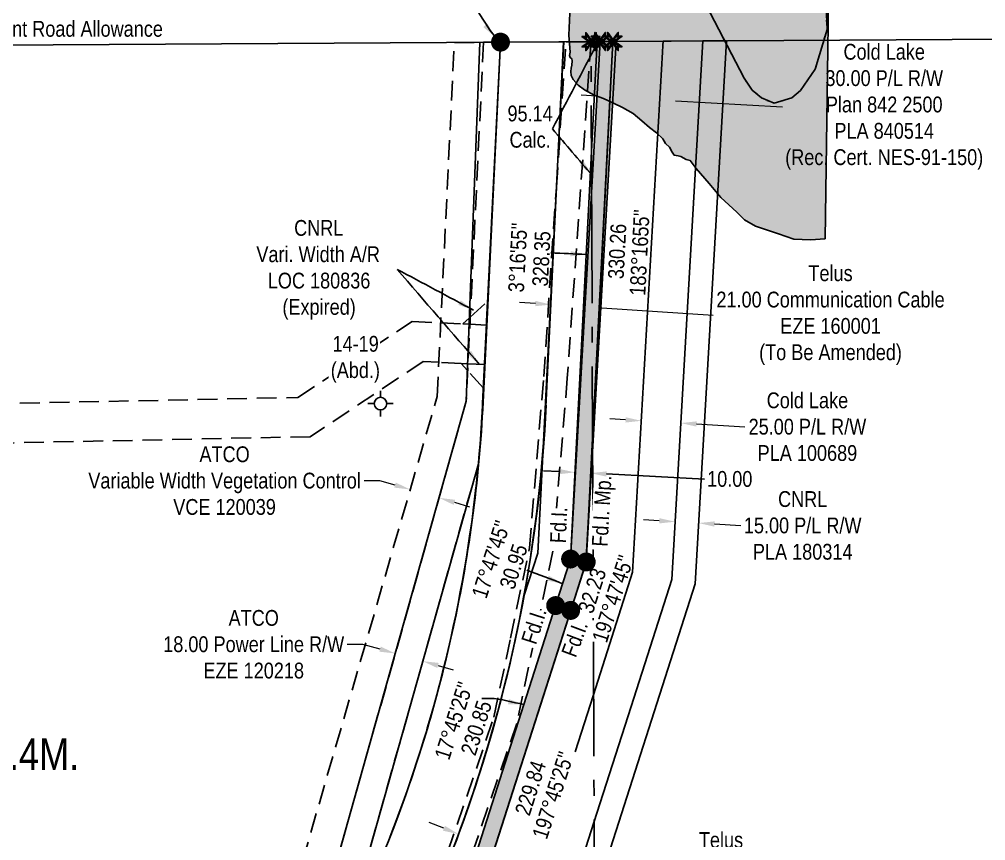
# Model space of a CAD drawing. Extents: x 506429 to 517084, y 6049655 to 6059669.
# Drawn here: x 515814 to 516425, y 6054923 to 6055443 of the extents above; entities that cross this region are included whole.
import ezdxf
from ezdxf.enums import TextEntityAlignment as Align

# ---------------------------------------------------------------- set-up
doc = ezdxf.new("R2010")
doc.units = 0
doc.header["$LTSCALE"] = 5
doc.header["$PDSIZE"] = 0.5
for name, pattern in [('foc-ACCESSROAD', [3.75, 2.5, -1.25]), ('foc-FLOWLINE', [3.75, 2.5, -1.25]), ('foc-QUARTERLINE', [33, 25, -3, 2, -3]), ('foc-WHEELTRACKS', [2, 0.4, -1.6])]:
    doc.linetypes.add(name, pattern=pattern)
doc.layers.get('Defpoints').update_dxf_attribs({"color": 9})
for name, color, linetype, lineweight in [('C-EZE-T', 13, 'Continuous', 9), ('F-AR-T', 190, 'Continuous', 9), ('F-EZE-T', 190, 'Continuous', 9), ('F-RW-T', 190, 'Continuous', 9), ('F-VCE-T', 190, 'Continuous', 9)]:
    doc.layers.add(name, color=color, linetype=linetype, lineweight=lineweight)
for name, color, linetype in [('C-RW', 13, 'Continuous'), ('C-SYMBOL', 7, 'Continuous'), ('EZE', 7, 'Continuous'), ('F-AR', 190, 'foc-ACCESSROAD'), ('F-EZE', 190, 'foc-FLOWLINE'), ('F-RW', 190, 'Continuous'), ('F-VCE', 190, 'foc-FLOWLINE'), ('F-WS-S', 190, 'Continuous'), ('L-BD', 7, 'Continuous'), ('L-BD1', 253, 'Continuous'), ('L-MON', 1, 'Continuous'), ('L-ROAD-T', 7, 'Continuous'), ('L-SEC', 7, 'Continuous'), ('L-SECQ', 8, 'foc-QUARTERLINE'), ('L-TITLEDB', 4, 'Continuous'), ('L-TITLEDB-T', 4, 'Continuous'), ('P-PROPOSED', 10, 'Continuous'), ('P-PROPOSED-H', 21, 'Continuous'), ('RRD', 7, 'Continuous'), ('T-WATER', 160, 'Continuous'), ('T-WATER-H', 133, 'Continuous'), ('T-WATER-P3', 160, 'foc-WHEELTRACKS')]:
    doc.layers.add(name, color=color, linetype=linetype)
doc.layers.add('Z-POINTNUMBER', color=215, linetype='Continuous', plot=False)
doc.styles.add('175L', font='ARIALN.TTF', dxfattribs={"height": 20})
doc.styles.add('80CG', font='ARIALN.TTF', dxfattribs={"height": 10})
doc.styles.add('80L', font='ARIALN.TTF', dxfattribs={"height": 10})
doc.styles.add('foc-LtypeFont', font='ARIALN.TTF', dxfattribs={"height": 7.35})
doc.linetypes.add('foc-TOPO-flowdirection-NOLINE', pattern='A,0,[">",foc-LtypeFont,S=0.3,R=0,X=0,Y=-0.945],-20,[">",foc-LtypeFont,S=0.3,R=0,X=0,Y=-0.945],0', length=20)
doc.dimstyles.new('Compass 5 000', dxfattribs={"dimscale": 5, "dimtxt": 9, "dimasz": 2, "dimexe": 0.2, "dimexo": 0.0625, "dimgap": 0.5, "dimtad": 0, "dimtih": 1, "dimtoh": 1, "dimzin": 0, "dimdsep": 46, "dimtxsty": '80CG', "dimcen": 0.1, "dimse1": 1, "dimse2": 1, "dimclrd": 256, "dimclrt": 256, "dimaunit": 1, "dimadec": 4, "dimazin": 0, "dimtfac": 0.06, "dimtofl": 0, "dimtmove": 0, "dimatfit": 1, "dimfxl": 0.2, "dimtolj": 1, "dimtzin": 0, "dimlwd": -1, "dimarcsym": 0})

# ---------------------------------------------------------------- blocks, each defined once
blk = doc.blocks.new('fdia')
at = {"color": 255, "const_width": 1}
blk.add_lwpolyline([(-0.5, 0, 1), (0.5, 0, 1)], format="xyb", close=True, dxfattribs=at)
blk = doc.blocks.new('Fdiaa')
blk.add_blockref('fdia', (0, 0))
blk = doc.blocks.new('fdib')
at = {"color": 1, "const_width": 1.6}
blk.add_lwpolyline([(-0.4, 0, 1), (0.4, 0, 1)], format="xyb", close=True, dxfattribs=at)
at = {"color": 1}
blk.add_circle((0, 0), 0.8, dxfattribs=at)
blk = doc.blocks.new('Fdibb')
blk.add_blockref('fdib', (0, 0))
blk = doc.blocks.new('fdicc')
for name in ['Fdibb', 'Fdiaa']:
    blk.add_blockref(name, (0, 0))
blk = doc.blocks.new('FDI')
blk.add_blockref('fdicc', (0, 0))
blk = doc.blocks.new('TEMP')
h = blk.add_hatch(color=255)
h.dxf.hatch_style = 1
h.paths.add_polyline_path([(0, 0.25), (-0.67, 1.15), (-0.67, 0.67), (-1.15, 0.67), (-0.25, 0), (-1.15, -0.67), (-0.67, -0.67), (-0.67, -1.15), (0, -0.25), (0.67, -1.15), (0.67, -0.67), (1.15, -0.67), (0.25, 0), (1.15, 0.67), (0.67, 0.67), (0.67, 1.15)])
h.paths.add_polyline_path([(0.57, 0.85), (0.57, 0.57), (0.85, 0.57), (0.08, 0), (0.85, -0.57), (0.57, -0.57), (0.57, -0.85), (0, -0.08), (-0.57, -0.85), (-0.57, -0.57), (-0.85, -0.57), (-0.08, 0), (-0.85, 0.57), (-0.57, 0.57), (-0.57, 0.85), (0, 0.08)], flags=16)
h = blk.add_hatch(color=1)
h.dxf.hatch_style = 1
h.paths.add_polyline_path([(0, 0.08), (-0.57, 0.85), (-0.57, 0.57), (-0.85, 0.57), (-0.08, 0), (-0.85, -0.57), (-0.57, -0.57), (-0.57, -0.85), (0, -0.08), (0.57, -0.85), (0.57, -0.57), (0.85, -0.57), (0.08, 0), (0.85, 0.57), (0.57, 0.57), (0.57, 0.85)])
at = {"color": 1}
for p, q in [((-0.08, 0), (0.08, 0)), ((0, 0.08), (0, -0.08))]:
    blk.add_line(p, q, dxfattribs=at)
at = {"color": 255, "flags": 128}
blk.add_lwpolyline([(-0.25, 0), (-1.15, 0.67), (-0.67, 0.67), (-0.67, 1.15), (0, 0.25), (0.67, 1.15), (0.67, 0.67), (1.15, 0.67), (0.25, 0), (1.15, -0.67), (0.67, -0.67), (0.67, -1.15), (0, -0.25), (-0.67, -1.15), (-0.67, -0.67), (-1.15, -0.67)], close=True, dxfattribs=at)
at = {"color": 1, "flags": 128}
blk.add_lwpolyline([(-0.08, 0), (-0.85, 0.57), (-0.57, 0.57), (-0.57, 0.85), (0, 0.08), (0.57, 0.85), (0.57, 0.57), (0.85, 0.57), (0.08, 0), (0.85, -0.57), (0.57, -0.57), (0.57, -0.85), (0, -0.08), (-0.57, -0.85), (-0.57, -0.57), (-0.85, -0.57)], close=True, dxfattribs=at)
blk = doc.blocks.new('*D779')
at = {"layer": 'C-EZE-T', "transparency": 16777216}
for p, q in [((516140.22, 6055262.77), (516130.24, 6055263.42)), ((516182.33, 6055260.03), (516252.75, 6055255.46))]:
    blk.add_line(p, q, dxfattribs=at)
for points in [[(516140.33, 6055264.43), (516140.11, 6055261.11), (516150.2, 6055262.12)], [(516182.44, 6055261.7), (516182.22, 6055258.37), (516172.35, 6055260.68)]]:
    blk.add_solid(points, dxfattribs=at)
at = {"layer": 'Defpoints', "color": 0, "transparency": 16777216}
for p in [(516172.35, 6055260.68), (516142.45, 6055142.74), (516164.6, 6055141.3)]:
    blk.add_point(p, dxfattribs=at)
at = {"layer": 'C-EZE-T', "transparency": 16777216, "insert": (516327.12, 6055255.46), "char_height": 10, "attachment_point": 5, "style": '80CG'}
blk.add_mtext('\\A1;Telus \\P21.00 Communication Cable\\PEZE 160001\\P(To Be Amended) ', dxfattribs=at)
blk = doc.blocks.new('*D780')
at = {"layer": 'Defpoints', "color": 0, "transparency": 16777216}
for p in [(516212.17, 6055271.84), (516237.1, 6055270.4), (516232.3, 6055187.13)]:
    blk.add_point(p, dxfattribs=at)
at = {"layer": 'F-RW-T', "transparency": 16777216}
for p, q in [((516197.38, 6055189.15), (516187.4, 6055189.72)), ((516242.28, 6055186.56), (516272.96, 6055184.79))]:
    blk.add_line(p, q, dxfattribs=at)
for points in [[(516197.48, 6055190.81), (516197.29, 6055187.48), (516207.37, 6055188.57)], [(516242.38, 6055188.22), (516242.19, 6055184.89), (516232.3, 6055187.13)]]:
    blk.add_solid(points, dxfattribs=at)
at = {"layer": 'F-RW-T', "transparency": 16777216, "insert": (516312.5, 6055184.79), "char_height": 10, "attachment_point": 5, "style": '80CG'}
blk.add_mtext('\\A1;Cold Lake\\P25.00 P/L R/W\\PPLA 100689', dxfattribs=at)
blk = doc.blocks.new('*D781')
at = {"layer": 'Defpoints', "color": 0, "transparency": 16777216}
for p in [(516231.87, 6055179.68), (516246.83, 6055178.81), (516243.66, 6055123.85)]:
    blk.add_point(p, dxfattribs=at)
at = {"layer": 'F-RW-T', "transparency": 16777216}
for p, q in [((516218.72, 6055125.29), (516208.73, 6055125.87)), ((516253.64, 6055123.28), (516270.42, 6055122.31))]:
    blk.add_line(p, q, dxfattribs=at)
for points in [[(516218.81, 6055126.95), (516218.62, 6055123.63), (516228.7, 6055124.72)], [(516253.74, 6055124.94), (516253.55, 6055121.61), (516243.66, 6055123.85)]]:
    blk.add_solid(points, dxfattribs=at)
at = {"layer": 'F-RW-T', "transparency": 16777216, "insert": (516309.5, 6055122.31), "char_height": 10, "attachment_point": 5, "style": '80CG'}
blk.add_mtext('\\A1;CNRL\\P15.00 P/L R/W\\PPLA 180314', dxfattribs=at)
blk = doc.blocks.new('*D782')
at = {"layer": 'Defpoints', "color": 0, "transparency": 16777216}
for p in [(516189.41, 6055397.85), (516219.34, 6055396.12), (516219.09, 6055391.73)]:
    blk.add_point(p, dxfattribs=at)
at = {"layer": 'F-RW-T', "transparency": 16777216}
for p, q in [((516179.18, 6055394.03), (516169.19, 6055394.61)), ((516229.07, 6055391.15), (516296.61, 6055387.25))]:
    blk.add_line(p, q, dxfattribs=at)
for points in [[(516179.27, 6055395.69), (516179.08, 6055392.37), (516189.16, 6055393.45)], [(516229.17, 6055392.81), (516228.97, 6055389.49), (516219.09, 6055391.73)]]:
    blk.add_solid(points, dxfattribs=at)
at = {"layer": 'F-RW-T', "transparency": 16777216, "insert": (516361.12, 6055387.25), "char_height": 10, "attachment_point": 5, "style": '80CG'}
blk.add_mtext('\\A1;Cold Lake\\P30.00 P/L R/W\\PPlan 842 2500\\PPLA 840514\\P(Rec. Cert. NES-91-150)', dxfattribs=at)
blk = doc.blocks.new('*D783')
at = {"layer": 'Defpoints', "color": 0, "transparency": 16777216}
for p in [(516058.61, 6055066.51), (516076.05, 6055061.61), (516051.54, 6055041.36)]:
    blk.add_point(p, dxfattribs=at)
at = {"layer": 'F-EZE-T', "transparency": 16777216}
for p, q in [((516031.05, 6055047.12), (516021.05, 6055047.12)), ((516041.92, 6055044.07), (516031.05, 6055047.12)), ((516078.6, 6055033.75), (516088.23, 6055031.04))]:
    blk.add_line(p, q, dxfattribs=at)
for points in [[(516042.37, 6055045.67), (516041.46, 6055042.46), (516051.54, 6055041.36)], [(516079.05, 6055035.36), (516078.15, 6055032.15), (516068.98, 6055036.46)]]:
    blk.add_solid(points, dxfattribs=at)
at = {"layer": 'F-EZE-T', "transparency": 16777216, "insert": (515961.91, 6055047.12), "char_height": 10, "attachment_point": 5, "style": '80CG'}
blk.add_mtext('\\A1;ATCO\\P18.00 Power Line R/W\\PEZE 120218', dxfattribs=at)
blk = doc.blocks.new('*D784')
at = {"layer": 'C-EZE-T', "transparency": 16777216}
for p, q in [((516082.37, 6054930.72), (516073.09, 6054934.45)), ((516114.29, 6054917.9), (516187.59, 6054888.46)), ((516187.59, 6054888.46), (516197.59, 6054888.46))]:
    blk.add_line(p, q, dxfattribs=at)
for points in [[(516082.99, 6054932.27), (516081.74, 6054929.18), (516091.65, 6054927)], [(516114.91, 6054919.45), (516113.67, 6054916.36), (516105.01, 6054921.63)]]:
    blk.add_solid(points, dxfattribs=at)
at = {"layer": 'Defpoints', "color": 0, "transparency": 16777216}
for p in [(516091.78, 6054927.34), (516091.65, 6054927), (516105.15, 6054921.97)]:
    blk.add_point(p, dxfattribs=at)
at = {"layer": 'C-EZE-T', "transparency": 16777216, "insert": (516257.78, 6054888.46), "char_height": 10, "attachment_point": 5, "style": '80CG'}
blk.add_mtext('\\A1;Telus\\PVariable Width\\P Communication Cable\\PEZE 160001\\P(To Be Amended)', dxfattribs=at)
blk = doc.blocks.new('*D785')
at = {"layer": 'Defpoints', "color": 0, "transparency": 16777216}
for p in [(515795.25, 6055199.33), (515862.85, 6055200.73), (515863.36, 6055175.76)]:
    blk.add_point(p, dxfattribs=at)
at = {"layer": 'F-AR-T', "transparency": 16777216}
for p, q in [((515794.36, 6055242.17), (515784.36, 6055242.17)), ((515795.04, 6055209.33), (515794.36, 6055242.17)), ((515795.97, 6055164.36), (515796.17, 6055154.37))]:
    blk.add_line(p, q, dxfattribs=at)
for points in [[(515796.71, 6055209.36), (515793.37, 6055209.3), (515795.25, 6055199.33)], [(515797.63, 6055164.4), (515794.3, 6055164.33), (515795.76, 6055174.36)]]:
    blk.add_solid(points, dxfattribs=at)
at = {"layer": 'F-AR-T', "transparency": 16777216, "insert": (515750.03, 6055242.17), "char_height": 10, "attachment_point": 5, "style": '80CG'}
blk.add_mtext('\\A1;CNRL\\P25.00 A/R\\PLOC 180835\\P(Expired)', dxfattribs=at)
blk = doc.blocks.new('*D791')
at = {"layer": 'Defpoints', "color": 0, "transparency": 16777216}
for p in [(516061.01, 6055145.1), (516056.1, 6055128.2), (516074.47, 6055122.87)]:
    blk.add_point(p, dxfattribs=at)
at = {"layer": 'F-VCE-T', "transparency": 16777216}
for p, q in [((516041.8, 6055150.67), (516031.8, 6055150.67)), ((516051.4, 6055147.89), (516041.8, 6055150.67)), ((516088.97, 6055136.99), (516098.58, 6055134.21))]:
    blk.add_line(p, q, dxfattribs=at)
for points in [[(516051.87, 6055149.49), (516050.94, 6055146.29), (516061.01, 6055145.1)], [(516089.44, 6055138.59), (516088.51, 6055135.39), (516079.37, 6055139.78)]]:
    blk.add_solid(points, dxfattribs=at)
at = {"layer": 'F-VCE-T', "transparency": 16777216, "insert": (515943.46, 6055150.67), "char_height": 10, "attachment_point": 5, "style": '80CG'}
blk.add_mtext('\\A1;ATCO\\PVariable Width Vegetation Control\\PVCE 120039', dxfattribs=at)
blk = doc.blocks.new('Gabd')
for p, q in [((0, 0.81), (0, 1.62)), ((-0.81, 0), (-1.62, 0)), ((1.62, 0), (0.81, 0)), ((0, -0.81), (0, -1.62))]:
    blk.add_line(p, q)
blk.add_circle((0, 0), 0.8)
blk = doc.blocks.new('*D1099')
at = {"layer": 'Defpoints', "color": 0, "transparency": 16777216}
for p in [(516165.93, 6055167.19), (516175.9, 6055166.68), (516165.35, 6055155.94)]:
    blk.add_point(p, dxfattribs=at)
at = {"layer": 'L-TITLEDB-T', "transparency": 16777216}
for p, q in [((516155.36, 6055156.46), (516145.38, 6055156.97)), ((516185.31, 6055154.92), (516247.38, 6055151.72))]:
    blk.add_line(p, q, dxfattribs=at)
for points in [[(516155.45, 6055158.12), (516155.28, 6055154.79), (516165.35, 6055155.94)], [(516185.4, 6055156.58), (516185.23, 6055153.25), (516175.32, 6055155.43)]]:
    blk.add_solid(points, dxfattribs=at)
at = {"layer": 'L-TITLEDB-T', "transparency": 16777216, "insert": (516263.32, 6055151.72), "char_height": 10, "attachment_point": 5, "style": '80CG'}
blk.add_mtext('\\A1;10.00', dxfattribs=at)

msp = doc.modelspace()

# ---------------------------------------------------------------- hatches: boundary and pattern name
at = {"layer": 'P-PROPOSED-H'}
h = msp.add_hatch(color=256, dxfattribs=at)
h.dxf.hatch_style = 1
h.paths.add_polyline_path([(515375.05, 6054269.995), (515582.844, 6054362.831), (515627.577, 6054371.853), (515647.796, 6054384.708), (515840.872, 6054507.397), (515876.887, 6054530.319), (515901.074, 6054561.342), (516060.504, 6054765.883), (516087.012, 6054799.881), (516092.578, 6054849.912), (516162.597, 6055068.591), (516172.434, 6055099.245), (516191.326, 6055428.635), (516181.309, 6055428.575), (516162.526, 6055101.09), (516153.075, 6055071.656), (516082.747, 6054852.017), (516077.39, 6054803.788), (516052.608, 6054772.029), (515893.197, 6054567.486), (515870.061, 6054537.837), (515835.507, 6054515.835), (515642.445, 6054393.159), (515623.784, 6054381.287), (515579.768, 6054372.415), (515375.011, 6054280.921)])
at = {"layer": 'T-WATER-H'}
h = msp.add_hatch(color=256, dxfattribs=at)
h.dxf.hatch_style = 1
h.paths.add_polyline_path([(516323.808, 6055303.762), (516314.371, 6055302.992), (516303.843, 6055303.505), (516294.214, 6055306.905), (516279.641, 6055311.781), (516272.642, 6055315.695), (516267.7, 6055320.57), (516257.73, 6055329.911), (516250.348, 6055338.636), (516242.066, 6055348.26), (516238.343, 6055353.199), (516235.624, 6055354.009), (516232.413, 6055355.805), (516230.552, 6055356.254), (516228.176, 6055356.575), (516226.957, 6055358.564), (516225.16, 6055361.643), (516222.72, 6055364.145), (516220.858, 6055367.032), (516216.943, 6055370.881), (516212.512, 6055374.217), (516207.634, 6055378.323), (516202.242, 6055383.071), (516195.411, 6055386.831), (516189.697, 6055389.59), (516183.342, 6055392.605), (516177.372, 6055394.658), (516171.401, 6055397.994), (516167.294, 6055400.881), (516164.276, 6055404.474), (516162.927, 6055407.04), (516162.608, 6055409.67), (516162.863, 6055411.659), (516163.313, 6055413.648), (516163.505, 6055416.278), (516163.313, 6055417.69), (516162.35, 6055418.459), (516161.836, 6055419.807), (516162.17, 6055421.937), (516161.487, 6055432.567), (516162.13, 6055446.445), (516163.455, 6055458.945), (516165.495, 6055495.599), (516165.815, 6055507.439), (516166.262, 6055521.38), (516166.262, 6055523.672), (516166.324, 6055524.754), (516167.408, 6055525.646), (516168.555, 6055526.409), (516168.167, 6055529.641), (516167.339, 6055533.207), (516168.612, 6055538.999), (516170.523, 6055552.876), (516172.625, 6055568.65), (516173.708, 6055575.461), (516175.11, 6055583.099), (516177.393, 6055599.169), (516179.027, 6055603.229), (516180.302, 6055604.862), (516181.263, 6055605.439), (516182.489, 6055605.199), (516185.061, 6055604.334), (516191.335, 6055600.13), (516197.609, 6055595.614), (516202.141, 6055591.731), (516207.141, 6055585.846), (516210.409, 6055581.305), (516213.515, 6055577.566), (516217.363, 6055573.218), (516221.256, 6055567.933), (516222.463, 6055566.116), (516223.064, 6055565.059), (516223.978, 6055564.315), (516227.27, 6055563.042), (516229.914, 6055560.735), (516231.526, 6055556.604), (516233.425, 6055553.12), (516234.817, 6055546.853), (516236.662, 6055541.63), (516237.954, 6055537.697), (516239.491, 6055535.116), (516239.675, 6055532.596), (516240.475, 6055530.507), (516241.705, 6055528.355), (516243.981, 6055526.512), (516247.546, 6055525.16), (516255.173, 6055523.377), (516263.045, 6055521.288), (516272.234, 6055522.045), (516283.068, 6055530.666), (516287.782, 6055536.279), (516294.603, 6055540.289), (516298.916, 6055544.9), (516300.42, 6055546.503), (516307.945, 6055550.312), (516314.464, 6055553.32), (516319.379, 6055556.026), (516327.302, 6055559.635)])

# ---------------------------------------------------------------- linework, layer by layer
at = {"layer": 'C-RW'}
msp.add_line((516189.382, 6055428.57), (516172.434, 6055099.245), dxfattribs=at)
at = {"layer": 'C-RW', "flags": 128}
for points in [[(515868.799, 6054586.561, 0.0716003), (516028.222, 6054791.093), (516050.294, 6054819.403), (516062.123, 6054856.42, 0.0642249), (516133.146, 6055078.168), (516141.712, 6055104.866), (516158.362, 6055428.381), (516189.382, 6055428.57), (516172.434, 6055099.245), (516162.597, 6055068.591), (516092.578, 6054849.912), (516091.693, 6054847.213), (516078.065, 6054804.565), (516087.012, 6054799.881), (516060.504, 6054765.883), (515901.074, 6054561.342)], [(515893.197, 6054567.486), (516052.608, 6054772.029), (516077.39, 6054803.788), (516082.747, 6054852.017), (516153.075, 6055071.656), (516162.526, 6055101.09), (516179.375, 6055428.509), (516158.362, 6055428.381), (516141.712, 6055104.866), (516133.146, 6055078.168, -0.0642249), (516062.123, 6054856.42), (516050.294, 6054819.403), (516028.222, 6054791.093, -0.0716003), (515868.799, 6054586.561)]]:
    msp.add_lwpolyline(points, format="xyb", dxfattribs=at)
msp.add_lwpolyline([(516179.375, 6055428.509), (516162.526, 6055101.09), (516153.075, 6055071.656), (516082.747, 6054852.017)], dxfattribs=at)
at = {"layer": 'EZE'}
msp.add_lwpolyline([(516012.065, 6054900.963), (516096.424, 6055200.978), (516105.066, 6055428.058), (516107.458, 6055428.072), (516118.159, 6055428.188), (516106.852, 6055199.474), (516106.488, 6055193.101), (516106.424, 6055191.99), (516106.109, 6055186.723), (516105.972, 6055184.502), (516105.707, 6055180.345), (516105.45, 6055177.022), (516105.209, 6055173.981), (516104.849, 6055169.549), (516104.688, 6055167.613), (516104.216, 6055162.07), (516104.144, 6055161.244), (516030.789, 6054901.121)], dxfattribs=at)
at = {"layer": 'F-AR'}
for points in [[(516109.993, 6055264.122), (516109.266, 6055249.156), (516098.789, 6055249.662), (516098.278, 6055249.687), (516094.299, 6055249.88), (516098.427, 6055253.627), (516099.008, 6055254.154), (516109.993, 6055264.122)], [(516109.266, 6055249.156), (516108.054, 6055224.21), (516097.423, 6055224.724), (516093.22, 6055224.927), (516079.117, 6055225.609), (516069.221, 6055226.088), (515997.708, 6055178.53), (515693.939, 6055172.261), (515532.093, 6054994.817), (515531.951, 6055031.723), (515682.709, 6055197.01), (515989.928, 6055203.35), (516062.227, 6055251.431), (516080.329, 6055250.555), (516094.299, 6055249.88), (516098.278, 6055249.687), (516098.789, 6055249.662), (516109.266, 6055249.156)], [(516108.054, 6055224.21), (516107.328, 6055209.243), (516097.238, 6055220.36), (516093.237, 6055224.869), (516097.469, 6055224.72), (516108.054, 6055224.21)]]:
    msp.add_lwpolyline(points, close=True, dxfattribs=at)
at = {"layer": 'F-EZE'}
msp.add_lwpolyline([(515904.982, 6054632.541), (515969.43, 6054708.346), (515998.101, 6054751.911), (516029.594, 6054799.764), (516069.555, 6054879.563), (516078.579, 6054897.584), (516113.974, 6055000.993), (516124.493, 6055051.055), (516136.516, 6055108.269), (516145.526, 6055216.604), (516153.543, 6055336.488), (516159.688, 6055428.389), (516160.123, 6055428.392), (516175.467, 6055428.485), (516160.47, 6055215.484), (516151.372, 6055106.098), (516128.449, 6054997.011), (516092.429, 6054891.776), (516042.597, 6054792.264), (515981.441, 6054699.34), (515916.433, 6054622.874)], dxfattribs=at)
at = {"layer": 'F-RW'}
msp.add_lwpolyline([(515603.995, 6054295.153), (515375.091, 6054192.95), (515375.038, 6054209.337), (515599.403, 6054309.515), (515648.199, 6054319.351), (515914.077, 6054488.278), (516007.556, 6054608.084), (516019.717, 6054623.67), (516139.647, 6054777.424), (516146.3, 6054837.501), (516177.356, 6054934.447), (516200.825, 6055007.711), (516226.589, 6055088.129), (516246.249, 6055428.915), (516261.264, 6055429.006), (516241.439, 6055085.368), (516177.561, 6054885.965), (516161.028, 6054834.36), (516154.074, 6054771.555), (516038.833, 6054623.817), (516019.37, 6054598.866), (515924.298, 6054477.018), (515653.887, 6054305.211), (515603.995, 6054295.153)], close=True, dxfattribs=at)
for points in [[(515949.602, 6054623.129), (516086.749, 6054798.951), (516092.293, 6054849.021), (516172.134, 6055098.256), (516176.356, 6055171.582), (516189.382, 6055428.57), (516189.382, 6055428.57), (516221.162, 6055428.763), (516221.025, 6055426.117), (516220.799, 6055421.87), (516201.838, 6055092.731), (516177.015, 6055015.242), (516165.406, 6054979.003)], [(516012.065, 6054900.963), (516096.424, 6055200.978), (516105.066, 6055428.058), (516107.458, 6055428.072), (516118.159, 6055428.188), (516106.852, 6055199.474), (516106.488, 6055193.101), (516106.424, 6055191.99), (516106.109, 6055186.723), (516105.972, 6055184.502), (516105.707, 6055180.345), (516105.45, 6055177.022), (516105.209, 6055173.981), (516104.849, 6055169.549), (516104.688, 6055167.613), (516104.216, 6055162.07), (516104.144, 6055161.244), (516030.789, 6054901.121)], [(516165.406, 6054979.003), (516177.015, 6055015.242), (516201.838, 6055092.731), (516220.799, 6055421.87), (516221.025, 6055426.117), (516221.162, 6055428.763), (516246.249, 6055428.915), (516226.589, 6055088.129), (516200.825, 6055007.711), (516177.356, 6054934.447), (516146.3, 6054837.501), (516139.647, 6054777.424), (516019.715, 6054623.67)]]:
    msp.add_lwpolyline(points, dxfattribs=at)
at = {"layer": 'F-VCE'}
msp.add_lwpolyline([(515587.549, 6054456.711), (515374.544, 6054361.545), (515374.478, 6054381.757), (515374.468, 6054384.994), (515577.097, 6054475.529), (515771.096, 6054621.759), (515822.102, 6054660.228), (515992.826, 6054910.02), (516078.063, 6055203.913), (516088.949, 6055427.96), (516105.066, 6055428.058), (516107.458, 6055428.072), (516096.424, 6055200.978), (516012.084, 6054900.991), (515837.155, 6054644.422), (515807.399, 6054622.037), (515587.549, 6054456.711)], close=True, dxfattribs=at)
msp.add_lwpolyline([(516030.789, 6054901.121), (516104.144, 6055161.241), (516103.446, 6055154.624), (516103.364, 6055153.869), (516102.659, 6055147.166), (516102.581, 6055146.464), (516101.944, 6055140.89), (516101.732, 6055139.068), (516100.895, 6055132.272), (516100.823, 6055131.678), (516099.92, 6055124.342), (516098.832, 6055117.051), (516097.73, 6055109.673), (516096.566, 6055102.306), (516095.338, 6055094.948), (516094.102, 6055087.54), (516092.688, 6055080.278), (516091.273, 6055072.953), (516089.792, 6055065.644), (516088.23, 6055058.335), (516086.714, 6055051.019), (516085.005, 6055043.879), (516083.279, 6055036.721), (516081.531, 6055029.549), (516079.751, 6055022.371), (516079.387, 6055020.939), (516077.837, 6055015.267), (516075.867, 6055008.175), (516073.862, 6055001.078), (516071.824, 6054993.975), (516070.996, 6054991.136), (516069.687, 6054986.926), (516067.472, 6054979.911), (516065.223, 6054972.89), (516062.939, 6054965.864), (516061.55, 6054961.65), (516060.58, 6054958.877), (516058.125, 6054951.946), (516055.634, 6054945.011), (516053.108, 6054938.07), (516051.062, 6054932.518), (516050.529, 6054931.15), (516047.826, 6054924.323), (516045.09, 6054917.491)], dxfattribs=at)
at = {"layer": 'L-SEC'}
msp.add_line((515370.829, 6055423.601), (516980.834, 6055433.373), dxfattribs=at)
at = {"layer": 'L-SECQ', "lineweight": -3}
msp.add_line((516176.798, 6055098.043), (516175.472, 6055428.54), dxfattribs=at)
at = {"layer": 'L-TITLEDB'}
msp.add_lwpolyline([(516045.157, 6054917.411), (516047.877, 6054924.263), (516050.538, 6054931.138), (516053.141, 6054938.035), (516055.686, 6054944.955), (516058.172, 6054951.895), (516060.599, 6054958.857), (516062.966, 6054965.839), (516065.275, 6054972.84), (516067.524, 6054979.86), (516069.714, 6054986.9), (516071.844, 6054993.958), (516073.913, 6055001.034), (516075.923, 6055008.127), (516077.873, 6055015.237), (516079.762, 6055022.363), (516081.591, 6055029.504), (516083.36, 6055036.662), (516085.067, 6055043.834), (516086.714, 6055051.019), (516088.314, 6055058.284), (516089.86, 6055065.602), (516091.338, 6055072.913), (516092.755, 6055080.237), (516094.108, 6055087.573), (516095.398, 6055094.92), (516096.626, 6055102.277), (516097.79, 6055109.645), (516098.891, 6055117.023), (516099.929, 6055124.409), (516100.883, 6055131.657), (516100.959, 6055132.249), (516101.791, 6055139.047), (516102.006, 6055140.869), (516102.642, 6055146.443), (516102.719, 6055147.145), (516103.425, 6055153.847), (516103.502, 6055154.604), (516104.142, 6055161.236), (516104.219, 6055162.07), (516104.709, 6055167.608), (516104.873, 6055169.542), (516105.229, 6055173.976), (516105.463, 6055177.019), (516105.704, 6055180.345), (516105.99, 6055184.499), (516106.133, 6055186.719), (516106.453, 6055191.984), (516106.516, 6055193.095), (516106.852, 6055199.474), (516118.159, 6055428.188), (516158.02, 6055428.379), (516153.543, 6055336.488), (516146.771, 6055197.501), (516146.361, 6055189.926), (516145.906, 6055182.351), (516145.404, 6055174.777), (516144.788, 6055167.217), (516144.135, 6055159.658), (516143.419, 6055152.104), (516142.64, 6055144.557), (516141.797, 6055137.016), (516140.892, 6055129.482), (516139.925, 6055121.957), (516138.894, 6055114.439), (516137.801, 6055106.931), (516136.645, 6055099.432), (516135.428, 6055091.943), (516134.147, 6055084.464), (516132.804, 6055076.996), (516131.493, 6055070.029), (516130.128, 6055063.072), (516128.708, 6055056.127), (516127.235, 6055049.192), (516125.707, 6055042.27), (516123.984, 6055034.754), (516122.198, 6055027.254), (516120.349, 6055019.768), (516118.436, 6055012.299), (516116.459, 6055004.846), (516114.42, 6054997.41), (516112.318, 6054989.993), (516110.153, 6054982.591), (516107.925, 6054975.21), (516105.636, 6054967.848), (516103.283, 6054960.505), (516100.868, 6054953.182), (516098.392, 6054945.88), (516095.854, 6054938.599), (516093.254, 6054931.341), (516090.593, 6054924.104), (516087.87, 6054916.89)], dxfattribs=at)
at = {"layer": 'P-PROPOSED', "flags": 128}
msp.add_lwpolyline([(515901.074, 6054561.342), (516060.504, 6054765.883), (516087.012, 6054799.881), (516092.578, 6054849.912), (516162.597, 6055068.591), (516172.434, 6055099.245), (516191.326, 6055428.635), (516181.309, 6055428.575), (516162.526, 6055101.09), (516153.075, 6055071.656), (516082.747, 6054852.017), (516077.39, 6054803.788), (516052.608, 6054772.029), (515893.197, 6054567.486)], dxfattribs=at)
at = {"layer": 'RRD', "color": 4}
msp.add_lwpolyline([(516045.157, 6054917.411), (516047.877, 6054924.263), (516050.538, 6054931.138), (516053.141, 6054938.035), (516055.686, 6054944.955), (516058.172, 6054951.895), (516060.599, 6054958.857), (516062.966, 6054965.839), (516065.275, 6054972.84), (516067.524, 6054979.86), (516069.714, 6054986.9), (516071.844, 6054993.958), (516073.913, 6055001.034), (516075.923, 6055008.127), (516077.873, 6055015.237), (516079.762, 6055022.363), (516081.591, 6055029.504), (516083.36, 6055036.662), (516085.067, 6055043.834), (516086.714, 6055051.019), (516088.314, 6055058.284), (516089.86, 6055065.602), (516091.338, 6055072.913), (516092.755, 6055080.237), (516094.108, 6055087.573), (516095.398, 6055094.92), (516096.626, 6055102.277), (516097.79, 6055109.645), (516098.891, 6055117.023), (516099.929, 6055124.409), (516100.883, 6055131.657), (516100.959, 6055132.249), (516101.791, 6055139.047), (516102.006, 6055140.869), (516102.642, 6055146.443), (516102.719, 6055147.145), (516103.425, 6055153.847), (516103.502, 6055154.604), (516104.142, 6055161.236), (516104.219, 6055162.07), (516104.709, 6055167.608), (516104.873, 6055169.542), (516105.229, 6055173.976), (516105.463, 6055177.019), (516105.704, 6055180.345), (516105.99, 6055184.499), (516106.133, 6055186.719), (516106.453, 6055191.984), (516106.516, 6055193.095), (516106.852, 6055199.474), (516118.159, 6055428.188), (516158.02, 6055428.379), (516153.543, 6055336.488), (516146.771, 6055197.501), (516146.361, 6055189.926), (516145.906, 6055182.351), (516145.404, 6055174.777), (516144.788, 6055167.217), (516144.135, 6055159.658), (516143.419, 6055152.104), (516142.64, 6055144.557), (516141.797, 6055137.016), (516140.892, 6055129.482), (516139.925, 6055121.957), (516138.894, 6055114.439), (516137.801, 6055106.931), (516136.645, 6055099.432), (516135.428, 6055091.943), (516134.147, 6055084.464), (516132.804, 6055076.996), (516131.493, 6055070.029), (516130.128, 6055063.072), (516128.708, 6055056.127), (516127.235, 6055049.192), (516125.707, 6055042.27), (516123.984, 6055034.754), (516122.198, 6055027.254), (516120.349, 6055019.768), (516118.436, 6055012.299), (516116.459, 6055004.846), (516114.42, 6054997.41), (516112.318, 6054989.993), (516110.153, 6054982.591), (516107.925, 6054975.21), (516105.636, 6054967.848), (516103.283, 6054960.505), (516100.868, 6054953.182), (516098.392, 6054945.88), (516095.854, 6054938.599), (516093.254, 6054931.341), (516090.593, 6054924.104), (516087.87, 6054916.89)], dxfattribs=at)
at = {"layer": 'T-WATER', "flags": 128}
msp.add_lwpolyline([(516323.808, 6055303.762), (516314.371, 6055302.992), (516303.843, 6055303.505), (516294.214, 6055306.905), (516279.641, 6055311.781), (516272.642, 6055315.695), (516267.7, 6055320.57), (516257.73, 6055329.911), (516250.348, 6055338.636), (516242.066, 6055348.26), (516238.343, 6055353.199), (516235.624, 6055354.009), (516232.413, 6055355.805), (516230.552, 6055356.254), (516228.176, 6055356.575), (516226.957, 6055358.564), (516225.16, 6055361.643), (516222.72, 6055364.145), (516220.858, 6055367.032), (516216.943, 6055370.881), (516212.512, 6055374.217), (516207.634, 6055378.323), (516202.242, 6055383.071), (516195.411, 6055386.831), (516189.697, 6055389.59), (516183.342, 6055392.605), (516177.372, 6055394.658), (516171.401, 6055397.994), (516167.294, 6055400.881), (516164.276, 6055404.474), (516162.927, 6055407.04), (516162.608, 6055409.67), (516162.863, 6055411.659), (516163.313, 6055413.648), (516163.505, 6055416.278), (516163.313, 6055417.69), (516162.35, 6055418.459), (516161.836, 6055419.807), (516162.17, 6055421.937), (516161.487, 6055432.567), (516162.13, 6055446.445)], dxfattribs=at)
at = {"layer": 'T-WATER-H', "flags": 128}
msp.add_lwpolyline([(516327.302, 6055559.635), (516323.808, 6055303.762)], dxfattribs=at)
at = {"layer": 'T-WATER-P3', "flags": 128}
for points in [[(516325.032, 6055481.876), (516323.542, 6055470.789), (516324.897, 6055436.178), (516317.391, 6055411.035), (516308.076, 6055397.568), (516302.608, 6055392.853), (516291.523, 6055389.533), (516283.319, 6055392.905), (516277.613, 6055397.864), (516272.354, 6055405.381), (516248.379, 6055451.683), (516204.96, 6055525.034), (516192.98, 6055537.486), (516175.521, 6055545.734), (516163.283, 6055547.99), (516143.474, 6055548.54), (516140.288, 6055547.858), (516132.291, 6055546.145)], [(516325.032, 6055481.876), (516323.542, 6055470.789), (516324.897, 6055436.178), (516317.391, 6055411.035), (516308.077, 6055397.567), (516302.608, 6055392.853), (516291.523, 6055389.532), (516283.319, 6055392.905), (516277.613, 6055397.864), (516272.354, 6055405.381), (516248.379, 6055451.683), (516204.96, 6055525.034), (516192.98, 6055537.486), (516175.521, 6055545.734), (516163.283, 6055547.99), (516143.474, 6055548.54), (516140.288, 6055547.857), (516132.291, 6055546.145)]]:
    msp.add_lwpolyline(points, dxfattribs=at)
at = {"layer": 'Z-POINTNUMBER'}
msp.add_line((516107.144, 6055200.457), (516118.159, 6055428.188), dxfattribs=at)
at = {"layer": 'Z-POINTNUMBER', "flags": 128}
msp.add_lwpolyline([(515609.288, 6054411.685, 0.2827255), (516147.057, 6055198.521)], format="xyb", dxfattribs=at)
at = {"layer": 'Z-POINTNUMBER'}
for start, end in [(347.345521, 357.222907), (337.146145, 347.345521)]:
    msp.add_arc((515238.028, 6055242.615), 870.138, start, end, dxfattribs=at)

# ---------------------------------------------------------------- block references
at = {"layer": 'F-WS-S', "color": 3, "xscale": 4.997525550000021, "yscale": 4.997525550000021, "zscale": 4.997525550000021}
msp.add_blockref('Gabd', (516042.19, 6055199.47), dxfattribs=at)
at = {"layer": 'L-MON'}
for name, p, xscale, yscale, zscale in [('FDI', (516118.159, 6055428.188), 4.997525550000026, 4.997525550000026, 4.997525550000026), ('TEMP', (516175.467, 6055428.485), 4.995052324580585, 4.995052324580585, 4.995052324580585), ('TEMP', (516181.309, 6055428.575), 4.995052324580585, 4.995052324580585, 4.995052324580585), ('TEMP', (516189.382, 6055428.57), 4.995052324580585, 4.995052324580585, 4.995052324580585)]:
    msp.add_blockref(name, p, dxfattribs=dict(at, xscale=xscale, yscale=yscale, zscale=zscale))

# ---------------------------------------------------------------- texts
at = {"layer": 'C-SYMBOL', "color": 3, "style": '175L'}
msp.add_text('N.W.1/4 Sec. 19-65-5-W.4M.', height=19.98021, dxfattribs=at).set_placement((515704.517, 6054961.614), align=Align.BOTTOM_CENTER)
at = {"layer": 'F-AR-T', "insert": (515960.859, 6055315.629), "char_height": 9.99505, "attachment_point": 1, "style": '80L'}
msp.add_mtext_dynamic_manual_height_columns('\\pi26.663;CNRL\\P\\pi2.7284;Vari. Width A/R\\P\\pi9.969;LOC 180836\\P\\pi19.224;(Expired)', width=83.50815, gutter_width=50, heights=[0], dxfattribs=at)
at = {"layer": 'L-BD', "style": '80L'}
for s, rotation, p in [("183°1655''", 87.054, (516206.227, 6055295.063)), ('330.26', 87.054, (516192.01, 6055295.795)), ("197°47'45''", 72.2097, (516189.291, 6055075.966)), ('32.23', 72.2097, (516176.152, 6055081.105)), ("197°45'25''", 72.2453, (516151.373, 6054951.636)), ('229.84', 72.2453, (516137.102, 6054956.205))]:
    msp.add_text(s, height=9.9901, rotation=rotation, dxfattribs=at).set_placement(p, align=Align.MIDDLE)
at = {"layer": 'L-BD1', "style": '80L'}
for s, rotation, p in [("3°16'55''", 87.0542, (516129.092, 6055291.885)), ('328.35', 87.0542, (516144.058, 6055291.115)), ("17°47'45''", 72.1983, (516112.134, 6055100.912)), ('30.95', 72.1983, (516126.402, 6055096.331)), ("17°45'25''", 72.2449, (516088.537, 6054998.815)), ('230.85', 72.2449, (516102.808, 6054994.246))]:
    msp.add_text(s, height=9.9901, rotation=rotation, dxfattribs=at).set_placement(p, align=Align.MIDDLE)
at = {"layer": 'L-ROAD-T', "style": '80L'}
msp.add_text('Government Road Allowance', height=9.99505, dxfattribs=at).set_placement((515829.945, 6055436.616), align=Align.MIDDLE_CENTER)

# ---------------------------------------------------------------- dimensions: what is measured, and where the dimension line sits
at = {"layer": 'C-EZE-T'}
for base, p1, p2, angle, text, picture, middle in [((516172.349, 6055260.683), (516142.447, 6055142.74), (516164.596, 6055141.302), 356.284239, 'Telus \\P21.00 Communication Cable\\PEZE 160001\\P(To Be Amended) ', '*D779', (516327.119, 6055255.461)), ((516091.645, 6054926.997), (516105.146, 6054921.971), (516091.783, 6054927.339), 158.11559, 'Telus\\PVariable Width\\P Communication Cable\\PEZE 160001\\P(To Be Amended)', '*D784', (516257.782, 6054888.457))]:
    dim = msp.add_linear_dim(base=base, p1=p1, p2=p2, angle=angle, text=text, dimstyle='Compass 5 000', dxfattribs=at)
    dim.commit()
    dim.dimension.update_dxf_attribs({"geometry": picture, "text_midpoint": middle, "dimtype": 161})
at = {"layer": 'F-AR-T'}
dim = msp.add_linear_dim(base=(515795.246, 6055199.332), p1=(515863.362, 6055175.757), p2=(515862.846, 6055200.728), angle=91.182332, text='CNRL\\P25.00 A/R\\PLOC 180835\\P(Expired)', dimstyle='Compass 5 000', dxfattribs=at)
dim.commit()
dim.dimension.update_dxf_attribs({"geometry": '*D785', "text_midpoint": (515750.027, 6055242.166), "dimtype": 161})
at = {"layer": 'F-EZE-T'}
dim = msp.add_linear_dim(base=(516051.542, 6055041.36), p1=(516076.047, 6055061.609), p2=(516058.614, 6055066.511), angle=164.294951, text='ATCO\\P18.00 Power Line R/W\\PEZE 120218', dimstyle='Compass 5 000', dxfattribs=at)
dim.commit()
dim.dimension.update_dxf_attribs({"geometry": '*D783', "text_midpoint": (515961.914, 6055047.121), "dimtype": 161})
at = {"layer": 'F-RW-T'}
for base, p1, p2, angle, text, picture, middle in [((516219.087, 6055391.727), (516189.413, 6055397.851), (516219.341, 6055396.124), 356.698291, 'Cold Lake\\P30.00 P/L R/W\\PPlan 842 2500\\PPLA 840514\\P(Rec. Cert. NES-91-150)', '*D782', (516361.118, 6055387.254)), ((516232.3, 6055187.133), (516212.17, 6055271.837), (516237.104, 6055270.398), 356.698179, 'Cold Lake\\P25.00 P/L R/W\\PPLA 100689', '*D780', (516312.498, 6055184.788)), ((516243.659, 6055123.852), (516231.87, 6055179.677), (516246.83, 6055178.814), 356.698251, 'CNRL\\P15.00 P/L R/W\\PPLA 180314', '*D781', (516309.502, 6055122.308))]:
    dim = msp.add_linear_dim(base=base, p1=p1, p2=p2, angle=angle, text=text, dimstyle='Compass 5 000', dxfattribs=at)
    dim.commit()
    dim.dimension.update_dxf_attribs({"geometry": picture, "text_midpoint": middle, "dimtype": 161})
at = {"layer": 'F-VCE-T'}
dim = msp.add_linear_dim(base=(516061.006, 6055145.103), p1=(516074.465, 6055122.875), p2=(516056.104, 6055128.2), angle=163.826365, text='ATCO\\PVariable Width Vegetation Control\\PVCE 120039', dimstyle='Compass 5 000', dxfattribs=at)
dim.commit()
dim.dimension.update_dxf_attribs({"geometry": '*D791', "text_midpoint": (515943.455, 6055150.674), "dimtype": 161})
at = {"layer": 'L-TITLEDB-T'}
dim = msp.add_linear_dim(base=(516165.349, 6055155.944), p1=(516175.904, 6055166.681), p2=(516165.928, 6055167.195), angle=177.05354, text='10.00', dimstyle='Compass 5 000', dxfattribs=at)
dim.commit()
dim.dimension.update_dxf_attribs({"geometry": '*D1099', "text_midpoint": (516263.321, 6055151.722), "dimtype": 161})

# ---------------------------------------------------------------- leaders
at = {"layer": 'F-AR-T', "path_type": 1}
for points in [[(516101.043, 6055258.619), (516052.687, 6055284.422)], [(516104.868, 6055224.216), (516052.687, 6055284.422)]]:
    msp.add_leader(points, dimstyle='Compass 5 000', dxfattribs=at)
at = {"layer": 'L-BD1', "path_type": 1}
for points in [[(516172.446, 6055293.86), (516150.038, 6055294.86)], [(516157.522, 6055085.506), (516134.785, 6055094.09)], [(516133.039, 6055009.082), (516111.428, 6055012.946), (516106.377, 6055012.855)]]:
    msp.add_leader(points, dimstyle='Compass 5 000', override={"dimgap": 0.5, "dimtad": 0}, dxfattribs=at)
at = {"layer": 'L-MON', "path_type": 1}
msp.add_leader([(516115.078, 6055431.277), (516086.815, 6055463.821), (516084.402, 6055464.625)], dimstyle='Compass 5 000', override={"dimgap": 0.5, "dimtad": 0}, dxfattribs=at)

# ---------------------------------------------------------------- next in the draw order: texts
at = {"layer": 'F-AR-T', "insert": (516010.27, 6055242.306), "char_height": 9.99505, "attachment_point": 1, "style": '80L', "bg_fill": 3, "box_fill_scale": 1.1, "bg_fill_color": 256, "bg_fill_transparency": 0}
msp.add_mtext_dynamic_manual_height_columns('\\pi1.5378;14-19\\P\\pi0.40943;(Abd.)', width=30.6131, gutter_width=50, heights=[0], dxfattribs=at)
at = {"layer": 'L-BD1', "insert": (516136.909, 6055388.053), "char_height": 9.9901, "width": 25.19101, "attachment_point": 2, "style": '80L', "bg_fill": 3, "box_fill_scale": 1.1, "bg_fill_color": 256, "bg_fill_transparency": 0}
msp.add_mtext('95.14 Calc.', dxfattribs=at)
at = {"layer": 'L-MON', "char_height": 9.9901, "attachment_point": 1, "style": '80L', "bg_fill": 3, "box_fill_scale": 1.1, "bg_fill_color": 256, "bg_fill_transparency": 0}
for s, width, insert, rotation in [('\\pi1.1046;Fd.I. Mp.', 44.3292, (516175.861, 6055108.208), 86.717725), ('\\pi1.0826;Fd.I. ', 22.04407, (516149.484, 6055110.302), 87.597888), ('\\pi1.0826;Fd.I. ', 22.04407, (516130.746, 6055048.445), 72.244932), ('\\pi1.0826;Fd.I.', 22.04407, (516156.03, 6055040.674), 69.561693)]:
    msp.add_mtext_dynamic_manual_height_columns(s, width=width, gutter_width=50, heights=[0], dxfattribs=dict(at, insert=insert, rotation=rotation))

# ---------------------------------------------------------------- next in the draw order: linework, layer by layer
at = {"layer": 'L-SECQ', "lineweight": -3}
for p, q in [((516176.94, 6055062.515), (516176.936, 6055063.614)), ((516178.611, 6054646.333), (516176.996, 6055048.738))]:
    msp.add_line(p, q, dxfattribs=at)
at = {"layer": 'T-WATER-P3', "linetype": 'foc-TOPO-flowdirection-NOLINE', "flags": 128}
msp.add_lwpolyline([(516325.032, 6055481.876), (516323.542, 6055470.789), (516324.897, 6055436.178), (516317.391, 6055411.035), (516308.076, 6055397.567), (516302.608, 6055392.853), (516291.523, 6055389.532), (516283.319, 6055392.905), (516277.613, 6055397.864), (516272.354, 6055405.381), (516248.379, 6055451.683), (516204.96, 6055525.034), (516192.98, 6055537.486), (516175.521, 6055545.734), (516163.283, 6055547.99), (516143.474, 6055548.54), (516140.288, 6055547.857), (516132.291, 6055546.145)], dxfattribs=at)

# ---------------------------------------------------------------- next in the draw order: block references
at = {"layer": 'L-MON'}
for p, xscale, yscale, zscale in [((516162.526, 6055101.09), 4.995052324580574, 4.995052324580574, 4.995052324580574), ((516172.434, 6055099.245), 4.997525550000026, 4.997525550000026, 4.997525550000026), ((516153.075, 6055071.656), 4.995052324580574, 4.995052324580574, 4.995052324580574), ((516162.597, 6055068.591), 4.997525550000026, 4.997525550000026, 4.997525550000026)]:
    msp.add_blockref('FDI', p, dxfattribs=dict(at, xscale=xscale, yscale=yscale, zscale=zscale))

# ---------------------------------------------------------------- next in the draw order: leaders
at = {"layer": 'L-BD1', "path_type": 1}
msp.add_leader([(516179.375, 6055427.253), (516151.057, 6055373.3)], dimstyle='Compass 5 000', override={"dimgap": 0.5, "dimtad": 0}, dxfattribs=at)
msp.add_leader([(516176.209, 6055343.847), (516151.057, 6055373.3)], dimstyle='Compass 5 000', dxfattribs=at)

doc.saveas('drawing.dxf')
